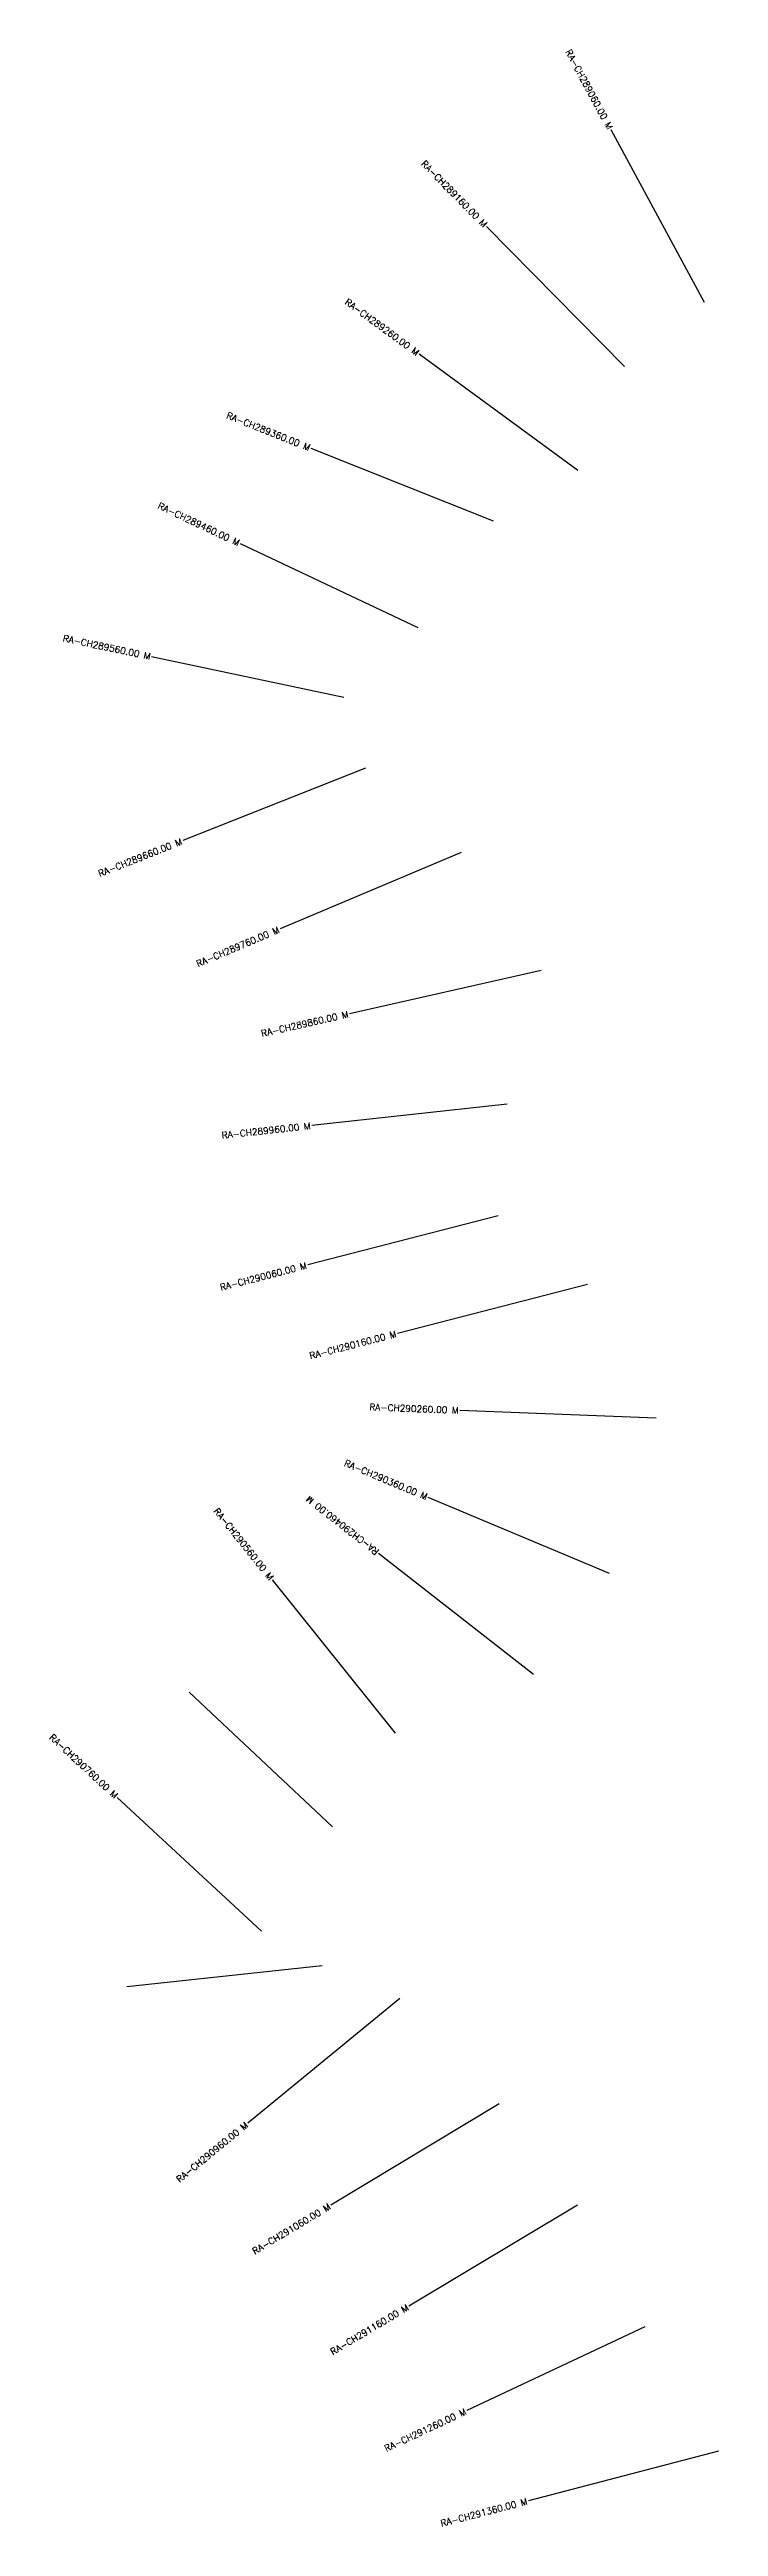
# Model space of a CAD drawing. Header units: metres. Extents: x 281626 to 285835, y 2019143 to 2022964.
# Drawn here: x 281626 to 282136, y 2021073 to 2022964 of the extents above; entities that cross this region are included whole.
import ezdxf
from ezdxf.enums import TextEntityAlignment as Align

# ---------------------------------------------------------------- set-up
doc = ezdxf.new("R2010")
doc.units = ezdxf.units.M
doc.header["$MEASUREMENT"] = 0
doc.layers.add('CS', color=134, linetype='Continuous')
doc.layers.add('CSMark', color=6, linetype='Continuous')
doc.styles.get("Standard").update_dxf_attribs({"font": 'simplex.shx'})

msp = doc.modelspace()

# ---------------------------------------------------------------- linework, layer by layer
at = {"layer": 'CS'}
for p, q in [((282125.6, 2022770.6), (282054.3, 2022902.6)), ((282064.5, 2022721.9), (281959.2, 2022828.7)), ((282028.9, 2022642.6), (281907.8, 2022731.2)), ((281964.6, 2022603.9), (281825.2, 2022659.3)), ((281906.9, 2022522.3), (281771.3, 2022586.4)), ((281850.3, 2022469.3), (281703.5, 2022500.3)), ((281866.7, 2022415.3), (281727.3, 2022360)), ((281939.8, 2022351), (281801.7, 2022292.6)), ((282001, 2022260.9), (281854.7, 2022227.8)), ((281974.9, 2022158.7), (281825.8, 2022142.4)), ((281968, 2022073.6), (281822.8, 2022036)), ((282036.4, 2022021.2), (281891.2, 2021983.8)), ((282088.8, 2021919.1), (281938.9, 2021924.9)), ((282053, 2021800.4), (281914.7, 2021858.4)), ((281995.2, 2021723.5), (281876.8, 2021815.7)), ((281889.6, 2021678.6), (281795.7, 2021795.6)), ((281841.5, 2021607.2), (281732.1, 2021709.8)), ((281787.3, 2021527.5), (281677.3, 2021629.5)), ((281833.8, 2021500.9), (281684.6, 2021485)), ((281892.9, 2021476.1), (281776.9, 2021381)), ((281968.8, 2021395.6), (281840.3, 2021318.3)), ((282028.8, 2021318.2), (281900, 2021241.3)), ((282080, 2021225.5), (281944.2, 2021161.6)), ((282136.3, 2021130.5), (281991.2, 2021092.7))]:
    msp.add_line(p, q, dxfattribs=at)

# ---------------------------------------------------------------- texts
at = {"layer": 'CSMark'}
for s, rotation, p in [('RA-CH289060.00 M', 298.3767, (282053.8, 2022903.4)), ('RA-CH289160.00 M', 314.6087, (281958.5, 2022829.4)), ('RA-CH289260.00 M', 323.8045, (281907, 2022731.8)), ('RA-CH289360.00 M', 338.3116, (281824.3, 2022659.7)), ('RA-CH289460.00 M', 334.6795, (281770.4, 2022586.9)), ('RA-CH289560.00 M', 348.0721, (281702.6, 2022500.5)), ('RA-CH289660.00 M', 21.6593, (281726.4, 2022359.6)), ('RA-CH289760.00 M', 22.9329, (281800.7, 2022292.2)), ('RA-CH289860.00 M', 12.734, (281853.7, 2022227.6)), ('RA-CH289960.00 M', 6.2303, (281824.8, 2022142.3)), ('RA-CH290060.00 M', 14.5194, (281821.8, 2022035.8)), ('RA-CH290160.00 M', 14.4615, (281890.2, 2021983.5)), ('RA-CH290260.00 M', 357.7525, (281937.9, 2021925)), ('RA-CH290360.00 M', 337.2297, (281913.8, 2021858.8)), ('RA-CH290560.00 M', 308.7285, (281795.1, 2021796.4)), ('RA-CH290760.00 M', 317.177, (281676.6, 2021630.2)), ('RA-CH290960.00 M', 39.3525, (281776.1, 2021380.4)), ('RA-CH291060.00 M', 31.0409, (281839.4, 2021317.8)), ('RA-CH291160.00 M', 30.8461, (281899.1, 2021240.8)), ('RA-CH291260.00 M', 25.1945, (281943.3, 2021161.2)), ('RA-CH291360.00 M', 14.5997, (281990.2, 2021092.4))]:
    msp.add_text(s, height=5, rotation=rotation, dxfattribs=at).set_placement(p, align=Align.MIDDLE_RIGHT)
msp.add_text('RA-CH290460.00 M', height=5, rotation=142.0951, dxfattribs=at).set_placement((281876, 2021816.3), align=Align.MIDDLE_LEFT)

doc.saveas('drawing.dxf')
